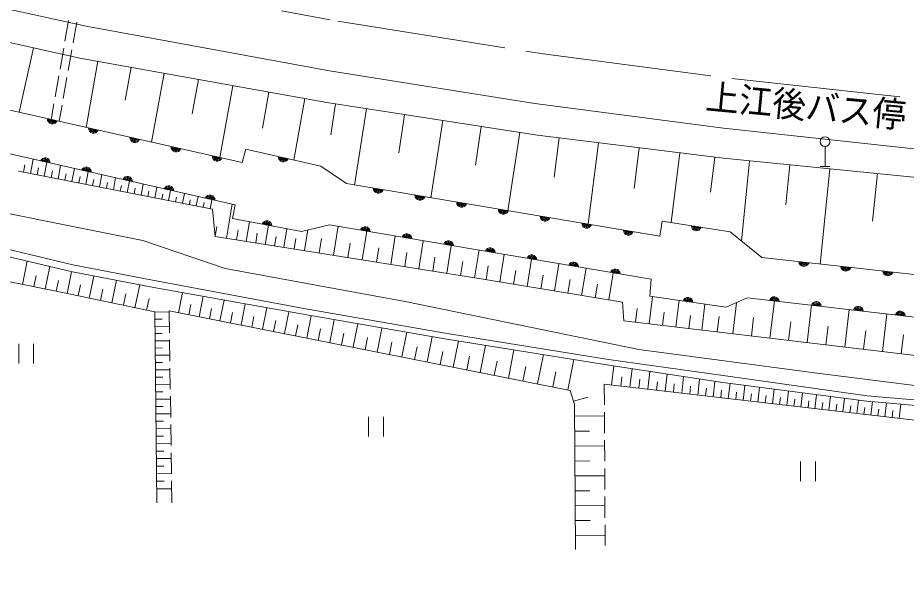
# Model space of a CAD drawing. Units: millimetres, scale not verified. Extents: x 40000 to 680000, y 20000 to 380000.
# Drawn here: x 73792 to 136848, y 240663 to 281216 of the extents above; entities that cross this region are included whole.
import ezdxf
from ezdxf.enums import TextEntityAlignment as Align

# ---------------------------------------------------------------- set-up
doc = ezdxf.new("R2010")
doc.units = ezdxf.units.MM
doc.header["$LTSCALE"] = 1000
doc.linetypes.add('CHAIN', pattern=[18.5, 12, -1.5, 3.5, -1.5])
doc.layers.add('M-BMK', color=2, linetype='CHAIN', lineweight=13)
doc.layers.add('M-WORK', color=1, linetype='Continuous', lineweight=13)
doc.styles.add('ＭＳ Ｐゴシック', font='')
doc.styles.get('ＭＳ Ｐゴシック').set_extended_font_data('MS PGothic')

msp = doc.modelspace()

# ---------------------------------------------------------------- linework, layer by layer
at = {"layer": 'M-BMK'}
msp.add_lwpolyline([(70343, 286108), (79246, 284160), (96514, 280971), (111091, 278652), (124467, 276913), (139292, 275298), (147588, 274676), (157913, 274069), (169753, 273337)], dxfattribs=at)
at = {"layer": 'M-WORK'}
for p, q in [((77399, 281026), (77138, 279549)), ((77975, 280914), (77714, 279437)), ((74901, 279085), (73893, 274511)), ((77051, 279057), (76791, 277579)), ((77627, 278945), (77367, 277467)), ((79485, 278126), (78639, 273438)), ((81829, 277703), (81406, 275359)), ((76704, 277087), (76443, 275610)), ((77280, 276975), (77019, 275498)), ((84173, 277280), (83290, 272388)), ((86619, 276839), (86178, 274392)), ((89066, 276397), (88144, 271291)), ((68606, 275705), (89721, 270935)), ((91619, 275937), (91158, 273383)), ((76356, 275117), (76159, 273999)), ((76932, 275005), (76732, 273869)), ((94172, 275476), (93387, 271122)), ((96352, 275099), (96013, 272913)), ((98538, 274760), (97699, 269347)), ((101245, 274340), (100826, 271634)), ((103952, 273921), (103102, 268440)), ((106692, 273496), (106267, 270756)), ((109432, 273072), (108572, 267523)), ((89229, 267931), (68106, 272707)), ((112213, 272689), (111869, 269903)), ((89721, 270935), (89969, 271901)), ((89969, 271901), (95298, 270686)), ((114999, 272345), (114286, 266565)), ((117889, 271988), (117532, 269098)), ((131088, 270672), (131088, 272072)), ((74689, 270172), (74886, 271174)), ((120779, 271632), (120168, 266681)), ((123255, 271326), (122949, 268851)), ((74188, 270270), (74286, 270771)), ((75180, 270076), (75275, 270563)), ((75670, 269980), (75861, 270953)), ((76652, 269787), (76837, 270733)), ((77633, 269595), (77813, 270512)), ((95298, 270686), (97120, 269444)), ((125735, 271063), (125164, 265371)), ((128581, 270778), (128295, 267932)), ((130738, 270672), (131438, 270672)), ((76161, 269883), (76254, 270356)), ((77142, 269691), (77232, 270150)), ((78124, 269498), (78211, 269943)), ((78614, 269402), (78789, 270292)), ((79596, 269209), (79765, 270071)), ((131426, 270493), (130750, 263740)), ((134803, 270155), (134464, 266778)), ((79105, 269306), (79189, 269736)), ((80086, 269113), (80168, 269530)), ((80577, 269017), (80740, 269850)), ((81068, 268921), (81146, 269323)), ((81558, 268824), (81716, 269630)), ((82539, 268632), (82692, 269409)), ((97120, 269444), (119371, 265712)), ((82049, 268728), (82125, 269117)), ((83030, 268536), (83104, 268910)), ((83521, 268439), (83668, 269188)), ((84011, 268343), (84082, 268703)), ((84502, 268247), (84643, 268968)), ((85483, 268054), (85619, 268747)), ((84993, 268151), (85061, 268497)), ((85974, 267958), (86039, 268290)), ((86465, 267862), (86595, 268526)), ((86955, 267766), (87020, 268098)), ((87446, 267669), (87571, 268306)), ((88618, 265574), (89002, 267982)), ((89035, 266964), (89229, 267931)), ((93922, 266053), (89035, 266964)), ((90007, 265353), (90229, 266742)), ((119371, 265712), (119537, 266780)), ((119537, 266780), (124359, 266025)), ((87806, 265704), (87917, 266399)), ((89313, 265464), (89423, 266158)), ((91361, 265136), (91577, 266490)), ((92681, 264926), (92892, 266245)), ((95910, 266523), (93922, 266053)), ((94154, 264691), (94389, 266164)), ((118741, 262658), (95910, 266523)), ((96208, 264363), (96536, 266417)), ((90684, 265245), (90792, 265922)), ((92021, 265031), (92126, 265691)), ((93418, 264808), (93535, 265545)), ((95181, 264527), (95345, 265554)), ((98243, 264038), (98568, 266073)), ((100259, 263716), (100581, 265732)), ((124359, 266025), (126604, 264203)), ((97226, 264200), (97388, 265218)), ((99251, 263877), (99412, 264885)), ((102256, 263397), (102575, 265394)), ((104235, 263081), (104551, 265060)), ((101258, 263556), (101417, 264555)), ((103246, 263239), (103404, 264228)), ((106214, 262765), (106530, 264744)), ((108000, 262473), (108323, 264421)), ((74138, 262285), (74471, 263938)), ((105224, 262923), (105382, 263913)), ((107025, 262634), (107187, 263609)), ((109942, 262150), (110264, 264093)), ((111878, 261829), (112199, 263765)), ((126604, 264203), (150439, 261543)), ((75737, 261962), (76060, 263562)), ((77288, 261644), (77612, 263194)), ((108971, 262312), (109132, 263283)), ((110910, 261990), (111071, 262958)), ((113808, 261509), (114128, 263439)), ((115731, 261190), (116050, 263113)), ((74938, 262123), (75099, 262923)), ((76513, 261806), (76675, 262581)), ((78864, 261315), (79193, 262891)), ((80470, 260980), (80805, 262586)), ((112843, 261669), (113003, 262634)), ((118658, 261471), (118741, 262658)), ((78076, 261480), (78241, 262268)), ((79667, 261148), (79835, 261951)), ((82106, 260639), (82448, 262275)), ((85209, 260289), (85492, 261716)), ((114769, 261349), (114929, 262311)), ((81288, 260810), (81459, 261628)), ((82936, 260466), (83109, 261295)), ((86660, 260001), (86948, 261453)), ((88137, 259708), (88430, 261185)), ((118605, 259499), (118837, 261444)), ((124069, 260670), (118658, 261471)), ((120497, 259273), (120722, 261165)), ((125560, 261333), (124069, 260670)), ((150269, 258517), (125560, 261333)), ((127174, 258479), (127488, 261113)), ((84557, 258853), (84535, 260423)), ((85935, 260145), (86078, 260871)), ((87399, 259855), (87545, 260593)), ((89639, 259411), (89937, 260913)), ((91167, 259108), (91470, 260636)), ((117633, 259614), (117748, 260587)), ((122336, 259055), (122555, 260894)), ((124540, 258792), (124802, 260996)), ((129821, 258164), (130137, 260811)), ((132482, 257847), (132799, 260508)), ((83524, 260331), (84536, 260340)), ((83529, 259822), (84037, 259827)), ((88888, 259560), (89037, 260311)), ((90403, 259259), (90554, 260023)), ((92721, 258799), (93029, 260354)), ((94306, 258485), (94621, 260070)), ((119551, 259386), (119664, 260332)), ((121417, 259164), (121526, 260084)), ((123438, 258923), (123569, 260025)), ((125857, 258635), (126014, 259953)), ((135156, 257528), (135474, 260203)), ((83534, 259314), (84551, 259324)), ((91944, 258953), (92098, 259731)), ((93514, 258642), (93671, 259435)), ((95931, 258163), (96253, 259788)), ((97597, 257833), (97927, 259498)), ((99303, 257494), (99642, 259201)), ((128498, 258321), (128655, 259645)), ((131152, 258005), (131310, 259336)), ((83539, 258803), (84050, 258808)), ((95119, 258324), (95280, 259136)), ((96764, 257998), (96929, 258830)), ((101053, 257147), (101400, 258896)), ((102846, 256792), (103201, 258584)), ((133819, 257688), (133978, 259025)), ((136500, 257369), (136660, 258712)), ((73857, 258084), (73857, 256684)), ((74907, 256684), (74907, 258084)), ((83543, 258292), (84565, 258302)), ((84586, 256853), (84565, 258353)), ((98450, 257663), (98619, 258517)), ((100178, 257321), (100351, 258195)), ((104695, 256425), (105062, 258275)), ((106616, 256044), (106997, 257965)), ((83548, 257778), (84062, 257783)), ((83553, 257265), (84580, 257275)), ((101949, 256969), (102127, 257866)), ((103770, 256608), (103954, 257533)), ((108611, 255648), (109007, 257643)), ((110682, 255238), (111093, 257309)), ((83558, 256749), (84074, 256754)), ((105656, 256234), (105846, 257195)), ((107614, 255846), (107811, 256843)), ((112833, 254811), (113259, 256962)), ((83563, 256232), (84595, 256242)), ((84615, 254854), (84594, 256354)), ((109647, 255443), (109852, 256479)), ((111758, 255024), (111971, 256100)), ((115928, 255151), (116086, 256512)), ((117241, 254998), (117394, 256312)), ((118508, 254852), (118655, 256119)), ((83568, 255714), (84087, 255719)), ((116585, 255075), (116661, 255731)), ((117875, 254925), (117948, 255559)), ((119120, 254781), (119191, 255392)), ((119731, 254710), (119873, 255933)), ((120911, 254573), (121048, 255753)), ((122050, 254441), (122182, 255580)), ((123148, 254314), (123276, 255412)), ((83573, 255195), (84610, 255205)), ((115427, 253740), (115420, 255210)), ((120321, 254641), (120390, 255231)), ((121480, 254507), (121546, 255076)), ((122599, 254377), (122663, 254927)), ((123684, 254252), (123746, 254787)), ((124220, 254189), (124345, 255261)), ((125279, 254067), (125401, 255125)), ((126324, 253946), (126445, 254991)), ((127355, 253826), (127475, 254858)), ((83578, 254674), (84099, 254679)), ((83583, 254152), (84626, 254162)), ((84644, 252854), (84623, 254354)), ((113231, 253998), (114252, 254295)), ((124749, 254128), (124811, 254657)), ((125801, 254006), (125862, 254529)), ((126839, 253886), (126899, 254402)), ((127865, 253767), (127924, 254276)), ((128374, 253708), (128492, 254727)), ((128877, 253650), (128935, 254152)), ((129380, 253591), (129497, 254597)), ((130373, 253476), (130489, 254469)), ((131367, 253361), (131480, 254341)), ((132360, 253246), (132472, 254214)), ((83588, 253628), (84112, 253633)), ((129877, 253534), (129934, 254030)), ((130870, 253418), (130927, 253909)), ((131863, 253303), (131920, 253787)), ((132857, 253188), (132912, 253666)), ((133354, 253131), (133464, 254086)), ((133850, 253073), (133906, 253552)), ((134347, 253015), (134458, 253974)), ((135340, 252900), (135455, 253886)), ((136355, 252783), (136472, 253797)), ((83593, 253104), (84641, 253114)), ((98693, 252907), (98693, 251507)), ((99743, 251507), (99743, 252907)), ((113304, 252944), (115431, 252959)), ((115438, 251740), (115430, 253240)), ((134844, 252958), (134901, 253451)), ((135847, 252841), (135906, 253349)), ((83598, 252578), (84124, 252583)), ((84673, 250854), (84652, 252354)), ((83603, 252051), (84656, 252061)), ((113312, 251882), (114373, 251890)), ((83608, 251522), (84137, 251527)), ((83613, 250992), (84671, 251002)), ((115448, 249740), (115440, 251240)), ((83618, 250460), (84150, 250466)), ((84703, 248854), (84681, 250354)), ((113320, 250821), (115443, 250836)), ((83623, 249929), (84687, 249939)), ((113327, 249761), (114387, 249769)), ((129348, 249739), (129348, 248339)), ((130398, 248339), (130398, 249739)), ((83628, 249394), (84163, 249399)), ((115459, 247740), (115451, 249240)), ((83633, 248859), (84702, 248869)), ((113335, 248702), (115454, 248717)), ((83638, 248322), (84175, 248327)), ((84733, 246785), (84710, 248354)), ((83643, 247785), (84718, 247795)), ((113342, 247645), (114400, 247652)), ((115469, 245740), (115461, 247240)), ((113350, 246587), (115465, 246602)), ((113357, 245532), (114413, 245539)), ((115479, 243771), (115472, 245240)), ((113365, 244476), (115476, 244492))]:
    msp.add_line(p, q, dxfattribs=at)
for points in [[(69754, 282577), (78656, 280629), (95925, 277440), (110501, 275121), (123877, 273382), (138702, 271767), (146998, 271145), (157323, 270538), (169163, 269806), (193254, 269188), (212342, 269157), (231657, 269512), (256470, 269975), (264098, 270151)], [(69374, 280303), (78200, 278358), (95716, 275197), (110680, 272878), (123876, 271249), (139032, 269731), (147508, 268958), (157833, 268268), (169732, 267771), (193943, 267246), (212247, 267329), (231683, 267440), (256529, 267771), (262686, 267863), (265925, 266409), (269001, 263354)], [(73846, 270337), (87613, 267636), (87806, 265704), (106828, 262667), (116718, 261026), (116803, 259713), (147288, 256084), (170340, 255118), (187043, 255063), (209888, 255442), (239635, 255111), (265765, 254909), (268424, 257920)], [(67398, 268472), (82659, 265400), (88512, 263412), (101405, 261065), (117872, 257669), (130517, 255985), (142139, 254522), (150587, 253887), (160802, 253307), (178360, 252700), (186525, 252438), (196326, 252521), (207212, 252686), (207362, 242039)], [(207218, 252291), (186159, 251306), (177012, 251472), (165288, 252061), (154024, 252815), (146837, 253303), (134083, 254389), (123849, 255824), (115714, 256965), (104119, 258843), (94089, 260591), (83359, 262597), (77708, 263683), (67025, 266234)], [(66939, 265721), (77684, 263177), (83451, 262085), (94040, 260171), (104101, 258429), (115745, 256564), (123831, 255327), (134064, 254008), (146902, 252883), (154015, 252349), (159205, 252018)], [(66618, 263800), (76512, 261806), (83524, 260343), (83653, 246785)], [(84535, 260423), (113004, 254777), (113299, 253765), (113372, 243476)], [(115420, 255210), (145822, 251685), (147327, 240663)]]:
    msp.add_lwpolyline(points, dxfattribs=at)
msp.add_circle((131088, 272422), 350, dxfattribs=at)
for centre, radius, start, end in [((76249, 274034), 354, 176.06569, 338.47086), ((76249, 274034), 283, 178.28972, 336.24682), ((76249, 274034), 212, 182.03605, 332.5005), ((76249, 274034), 142, 189.74778, 324.78877), ((76249, 274034), 100, 200.06544, 314.47111), ((79176, 273373), 354, 176.06569, 338.47086), ((79176, 273373), 283, 178.28972, 336.24682), ((79176, 273373), 212, 182.03605, 332.5005), ((79176, 273373), 142, 189.74778, 324.78877), ((79176, 273373), 100, 200.06544, 314.47111), ((82102, 272712), 354, 176.06569, 338.47086), ((82102, 272712), 283, 178.28972, 336.24682), ((82102, 272712), 212, 182.03605, 332.5005), ((82102, 272712), 142, 189.74778, 324.78877), ((82102, 272712), 100, 200.06544, 314.47111), ((85028, 272050), 354, 176.06569, 338.47086), ((85028, 272050), 283, 178.28972, 336.24682), ((85028, 272050), 212, 182.03605, 332.5005), ((85028, 272050), 142, 189.74778, 324.78877), ((85028, 272050), 100, 200.06544, 314.47111), ((75729, 270928), 354, 356.05505, 158.46023), ((75729, 270928), 283, 358.27909, 156.23619), ((87954, 271389), 354, 176.06569, 338.47086), ((87954, 271389), 283, 178.28972, 336.24682), ((87954, 271389), 212, 182.03605, 332.5005), ((87954, 271389), 142, 189.74778, 324.78877), ((87954, 271389), 100, 200.06544, 314.47111), ((92646, 271346), 354, 175.95466, 338.35984), ((92646, 271346), 283, 178.1787, 336.1358), ((92646, 271346), 212, 181.92502, 332.38947), ((92646, 271346), 142, 189.63675, 324.67774), ((92646, 271346), 100, 199.95441, 314.36008), ((75729, 270928), 212, 2.02541, 152.48986), ((75729, 270928), 142, 9.73714, 144.77813), ((75729, 270928), 100, 20.05481, 134.46047), ((78655, 270266), 354, 356.05505, 158.46023), ((78655, 270266), 283, 358.27909, 156.23619), ((78655, 270266), 212, 2.02541, 152.48986), ((78655, 270266), 142, 9.73714, 144.77813), ((78655, 270266), 100, 20.05481, 134.46047), ((81581, 269604), 354, 356.05505, 158.46023), ((81581, 269604), 283, 358.27909, 156.23619), ((81581, 269604), 212, 2.02541, 152.48986), ((81581, 269604), 142, 9.73714, 144.77813), ((81581, 269604), 100, 20.05481, 134.46047), ((84507, 268943), 354, 356.05505, 158.46023), ((84507, 268943), 283, 358.27909, 156.23619), ((84507, 268943), 212, 2.02541, 152.48986), ((84507, 268943), 142, 9.73714, 144.77813), ((84507, 268943), 100, 20.05481, 134.46047), ((87433, 268281), 354, 356.05505, 158.46023), ((99378, 269120), 354, 179.27746, 341.68264), ((99378, 269120), 283, 181.5015, 339.4586), ((99378, 269120), 212, 185.24783, 335.71227), ((99378, 269120), 142, 192.95956, 328.00054), ((99378, 269120), 100, 203.27722, 317.68288), ((102337, 268624), 354, 179.27746, 341.68264), ((87433, 268281), 283, 358.27909, 156.23619), ((87433, 268281), 212, 2.02541, 152.48986), ((87433, 268281), 142, 9.73714, 144.77813), ((87433, 268281), 100, 20.05481, 134.46047), ((102337, 268624), 283, 181.5015, 339.4586), ((102337, 268624), 212, 185.24783, 335.71227), ((102337, 268624), 142, 192.95956, 328.00054), ((102337, 268624), 100, 203.27722, 317.68288), ((105296, 268128), 354, 179.27746, 341.68264), ((105296, 268128), 283, 181.5015, 339.4586), ((105296, 268128), 212, 185.24783, 335.71227), ((105296, 268128), 142, 192.95956, 328.00054), ((105296, 268128), 100, 203.27722, 317.68288), ((108254, 267631), 354, 179.27746, 341.68264), ((108254, 267631), 283, 181.5015, 339.4586), ((108254, 267631), 212, 185.24783, 335.71227), ((108254, 267631), 142, 192.95956, 328.00054), ((108254, 267631), 100, 203.27722, 317.68288), ((91469, 266456), 354, 358.2364, 160.64158), ((91469, 266456), 283, 0.46044, 158.41754), ((111213, 267135), 354, 179.27746, 341.68264), ((111213, 267135), 283, 181.5015, 339.4586), ((111213, 267135), 212, 185.24783, 335.71227), ((111213, 267135), 142, 192.95956, 328.00054), ((111213, 267135), 100, 203.27722, 317.68288), ((91469, 266456), 212, 4.20677, 154.67121), ((91469, 266456), 142, 11.91849, 146.95948), ((91469, 266456), 100, 22.23616, 136.64182), ((98442, 266039), 354, 359.1891, 161.59428), ((98442, 266039), 283, 1.41314, 159.37024), ((98442, 266039), 212, 5.15946, 155.62391), ((98442, 266039), 142, 12.87119, 147.91218), ((98442, 266039), 100, 23.18886, 137.59452), ((114172, 266639), 354, 179.27746, 341.68264), ((114172, 266639), 283, 181.5015, 339.4586), ((114172, 266639), 212, 185.24783, 335.71227), ((114172, 266639), 142, 192.95956, 328.00054), ((114172, 266639), 100, 203.27722, 317.68288), ((117131, 266143), 354, 179.27746, 341.68264), ((117131, 266143), 283, 181.5015, 339.4586), ((117131, 266143), 212, 185.24783, 335.71227), ((117131, 266143), 142, 192.95956, 328.00054), ((117131, 266143), 100, 203.27722, 317.68288), ((121956, 266456), 354, 179.90341, 342.30859), ((121956, 266456), 283, 182.12745, 340.08455), ((121956, 266456), 212, 185.87378, 336.33822), ((121956, 266456), 142, 193.5855, 328.62649), ((121956, 266456), 100, 203.90317, 318.30883), ((101400, 265538), 354, 359.1891, 161.59428), ((101400, 265538), 283, 1.41314, 159.37024), ((101400, 265538), 212, 5.15946, 155.62391), ((101400, 265538), 142, 12.87119, 147.91218), ((101400, 265538), 100, 23.18886, 137.59452), ((104358, 265038), 354, 359.1891, 161.59428), ((104358, 265038), 283, 1.41314, 159.37024), ((104358, 265038), 212, 5.15946, 155.62391), ((104358, 265038), 142, 12.87119, 147.91218), ((104358, 265038), 100, 23.18886, 137.59452), ((107316, 264537), 354, 359.1891, 161.59428), ((107316, 264537), 283, 1.41314, 159.37024), ((107316, 264537), 212, 5.15946, 155.62391), ((107316, 264537), 142, 12.87119, 147.91218), ((107316, 264537), 100, 23.18886, 137.59452), ((110274, 264036), 354, 359.1891, 161.59428), ((110274, 264036), 283, 1.41314, 159.37024), ((110274, 264036), 212, 5.15946, 155.62391), ((110274, 264036), 142, 12.87119, 147.91218), ((110274, 264036), 100, 23.18886, 137.59452), ((113232, 263535), 354, 359.1891, 161.59428), ((113232, 263535), 283, 1.41314, 159.37024), ((113232, 263535), 212, 5.15946, 155.62391), ((113232, 263535), 142, 12.87119, 147.91218), ((113232, 263535), 100, 23.18886, 137.59452), ((129583, 263925), 354, 182.43051, 344.83569), ((129583, 263925), 283, 184.65455, 342.61165), ((129583, 263925), 212, 188.40088, 338.86533), ((129583, 263925), 142, 196.11261, 331.1536), ((129583, 263925), 100, 206.43027, 320.83593), ((132565, 263592), 354, 182.43051, 344.83569), ((116190, 263035), 354, 359.1891, 161.59428), ((116190, 263035), 283, 1.41314, 159.37024), ((116190, 263035), 212, 5.15946, 155.62391), ((116190, 263035), 142, 12.87119, 147.91218), ((116190, 263035), 100, 23.18886, 137.59452), ((132565, 263592), 283, 184.65455, 342.61165), ((132565, 263592), 212, 188.40088, 338.86533), ((132565, 263592), 142, 196.11261, 331.1536), ((132565, 263592), 100, 206.43027, 320.83593), ((135546, 263260), 354, 182.43051, 344.83569), ((135546, 263260), 283, 184.65455, 342.61165), ((135546, 263260), 212, 188.40088, 338.86533), ((135546, 263260), 142, 196.11261, 331.1536), ((135546, 263260), 100, 206.43027, 320.83593), ((121356, 261017), 354, 0.38104, 162.78621), ((121356, 261017), 283, 2.60508, 160.56218), ((121356, 261017), 212, 6.3514, 156.81585), ((121356, 261017), 142, 14.06313, 149.10412), ((121356, 261017), 100, 24.38079, 138.78646), ((127476, 261060), 354, 2.29566, 164.70084), ((127476, 261060), 283, 4.5197, 162.4768), ((127476, 261060), 212, 8.26603, 158.73048), ((127476, 261060), 142, 15.97776, 151.01875), ((127476, 261060), 100, 26.29542, 140.70109), ((130456, 260720), 354, 2.29566, 164.70084), ((130456, 260720), 283, 4.5197, 162.4768), ((130456, 260720), 212, 8.26603, 158.73048), ((130456, 260720), 142, 15.97776, 151.01875), ((130456, 260720), 100, 26.29542, 140.70109), ((133437, 260380), 354, 2.29566, 164.70084), ((133437, 260380), 283, 4.5197, 162.4768), ((133437, 260380), 212, 8.26603, 158.73048), ((133437, 260380), 142, 15.97776, 151.01875), ((133437, 260380), 100, 26.29542, 140.70109), ((136418, 260041), 354, 2.29566, 164.70084), ((136418, 260041), 283, 4.5197, 162.4768), ((136418, 260041), 212, 8.26603, 158.73048), ((136418, 260041), 142, 15.97776, 151.01875), ((136418, 260041), 100, 26.29542, 140.70109)]:
    msp.add_arc(centre, radius, start, end, dxfattribs=at)

# ---------------------------------------------------------------- texts
at = {"layer": 'M-WORK', "style": 'ＭＳ Ｐゴシック', "width": 0.95}
msp.add_text('上江後バス停', height=1833, rotation=354.56, dxfattribs=at).set_placement((129594, 273512), align=Align.BOTTOM_CENTER)

doc.saveas('drawing.dxf')
